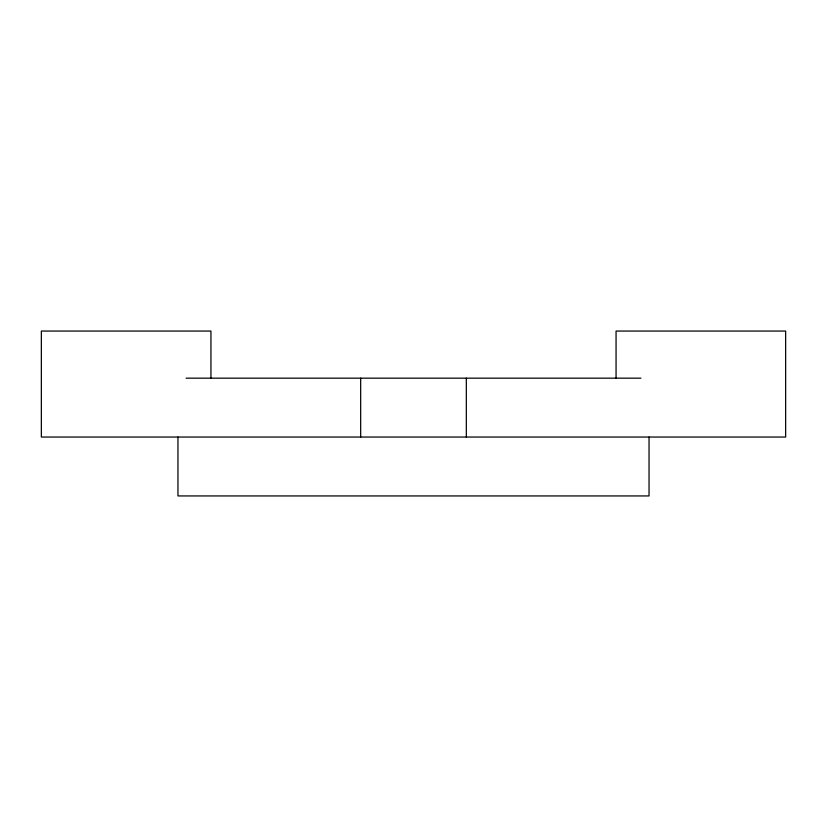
<?xml version="1.0" encoding="UTF-8"?>
<svg xmlns="http://www.w3.org/2000/svg" width="827" height="827" viewBox="0 0 827 827"><rect width="100%" height="100%" fill="white"/><g stroke="black" fill="none" stroke-linecap="round" stroke-linejoin="round"><path stroke-width="1.24" d="M186.106 378.166L640.894 378.166M649.04 437.049L649.04 495.942L177.96 495.942L177.96 437.049M616.063 378.166L616.063 331.058L785.65 331.058L785.65 437.049L41.35 437.049L41.35 331.058L210.937 331.058L210.937 378.166M466.325 378.166L466.325 437.049M360.675 378.166L360.675 437.049"/></g></svg>
